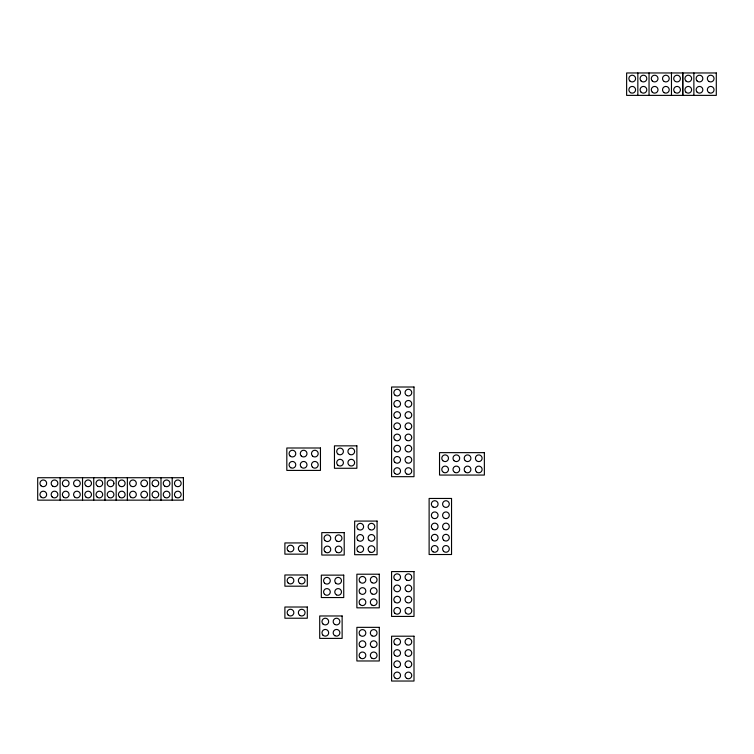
<?xml version="1.0" encoding="UTF-8"?>
<svg xmlns="http://www.w3.org/2000/svg" width="754" height="754" viewBox="0 0 754 754"><rect width="100%" height="100%" fill="white"/><g stroke="black" fill="none" stroke-linecap="round" stroke-linejoin="round"><path stroke-width="1.13" d="M149.792 500.147L149.792 477.725M160.998 500.147L160.998 477.725M693.878 72.968L693.878 95.381M682.851 72.968L682.851 95.381M682.672 72.968L682.672 95.381M671.465 72.968L671.465 95.381M649.043 72.968L649.043 95.381M637.837 72.968L637.837 95.381M172.204 477.725L172.204 500.147M127.369 477.725L127.369 500.147M116.163 477.725L116.163 500.147M104.957 477.725L104.957 500.147M93.741 477.725L93.741 500.147M82.535 477.725L82.535 500.147M60.122 477.725L60.122 500.147M113.92 483.333A3.365 3.365 0 0 1 110.565 486.688A3.365 3.365 0 0 1 107.2 483.342A3.365 3.365 0 0 1 110.546 479.968A3.365 3.365 0 0 1 113.92 483.314M716.3 72.968L626.631 72.968L626.631 95.381L716.3 95.381L716.3 72.968M414.003 387.009L391.58 387.009L391.58 476.679L414.003 476.679L414.003 387.009M356.878 445.85L334.456 445.85L334.456 468.272L356.878 468.272L356.878 445.85M320.45 447.999L286.822 447.999L286.822 470.411L320.45 470.411L320.45 447.999M484.37 452.645L439.535 452.645L439.535 475.058L484.37 475.058L484.37 452.645M183.41 477.725L37.7 477.725L37.7 500.147L183.41 500.147L183.41 477.725M451.542 498.46L429.12 498.46L429.12 554.51L451.542 554.51L451.542 498.46M377.075 521.08L354.653 521.08L354.653 554.708L377.075 554.708L377.075 521.08M344.21 532.616L321.788 532.616L321.788 555.038L344.21 555.038L344.21 532.616M307.312 542.937L284.889 542.937L284.889 554.152L307.312 554.152L307.312 542.937M414.003 571.589L391.58 571.589L391.58 616.423L414.003 616.423L414.003 571.589M379.3 574.209L356.878 574.209L356.878 607.837L379.3 607.837L379.3 574.209M307.312 574.982L284.889 574.982L284.889 586.188L307.312 586.188L307.312 574.982M343.739 575.132L321.317 575.132L321.317 597.545L343.739 597.545L343.739 575.132M307.312 607.017L284.889 607.017L284.889 618.223L307.312 618.223L307.312 607.017M342.127 615.971L319.715 615.971L319.715 638.393L342.127 638.393L342.127 615.971M379.3 627.347L356.878 627.347L356.878 660.975L379.3 660.975L379.3 627.347M414.003 636.197L391.58 636.197L391.58 681.032L414.003 681.032L414.003 636.197M85.767 485.708A3.365 3.365 0 0 0 91.385 484.191A3.365 3.365 0 0 0 87.266 480.081A3.365 3.365 0 0 0 85.767 485.708M85.767 496.924A3.365 3.365 0 0 0 91.385 495.397A3.365 3.365 0 0 0 87.266 491.297A3.365 3.365 0 0 0 85.767 496.924M336.454 594.859A3.365 3.365 0 0 0 341.496 591.947A3.365 3.365 0 0 0 336.454 589.034A3.365 3.365 0 0 0 336.454 594.859M324.559 583.115A3.365 3.365 0 0 0 330.177 581.598A3.365 3.365 0 0 0 326.048 577.489A3.365 3.365 0 0 0 324.559 583.115M335.756 583.115A3.365 3.365 0 0 0 341.383 581.607A3.365 3.365 0 0 0 337.264 577.489A3.365 3.365 0 0 0 335.756 583.115M324.559 594.322A3.365 3.365 0 0 0 330.177 592.804A3.365 3.365 0 0 0 326.048 588.704A3.365 3.365 0 0 0 324.559 594.322M394.823 677.808A3.365 3.365 0 0 0 400.44 676.291A3.365 3.365 0 0 0 396.312 672.182A3.365 3.365 0 0 0 394.823 677.808M406.717 678.346A3.365 3.365 0 0 0 411.759 675.433A3.365 3.365 0 0 0 406.717 672.521A3.365 3.365 0 0 0 406.717 678.346M406.02 655.396A3.365 3.365 0 0 0 411.646 653.888A3.365 3.365 0 0 0 407.528 649.769A3.365 3.365 0 0 0 406.02 655.396M394.823 655.396A3.365 3.365 0 0 0 400.44 653.869A3.365 3.365 0 0 0 396.312 649.769A3.365 3.365 0 0 0 394.823 655.396M406.717 644.717A3.365 3.365 0 0 0 411.759 641.805A3.365 3.365 0 0 0 406.717 638.892A3.365 3.365 0 0 0 406.717 644.717M394.823 644.189A3.365 3.365 0 0 0 400.44 642.662A3.365 3.365 0 0 0 396.312 638.563A3.365 3.365 0 0 0 394.823 644.189M406.717 667.139A3.365 3.365 0 0 0 411.759 664.227A3.365 3.365 0 0 0 406.717 661.315A3.365 3.365 0 0 0 406.717 667.139M394.823 666.602A3.365 3.365 0 0 0 400.44 665.085A3.365 3.365 0 0 0 396.312 660.975A3.365 3.365 0 0 0 394.823 666.602M394.823 601.994A3.365 3.365 0 0 0 400.44 600.467A3.365 3.365 0 0 0 396.312 596.367A3.365 3.365 0 0 0 394.823 601.994M406.717 602.521A3.365 3.365 0 0 0 411.759 599.609A3.365 3.365 0 0 0 406.717 596.697A3.365 3.365 0 0 0 406.717 602.521M406.717 591.315A3.365 3.365 0 0 0 411.759 588.403A3.365 3.365 0 0 0 406.717 585.49A3.365 3.365 0 0 0 406.717 591.315M406.717 580.109A3.365 3.365 0 0 0 411.759 577.196A3.365 3.365 0 0 0 406.717 574.284A3.365 3.365 0 0 0 406.717 580.109M394.823 579.572A3.365 3.365 0 0 0 400.44 578.054A3.365 3.365 0 0 0 396.312 573.945A3.365 3.365 0 0 0 394.823 579.572M394.823 613.2A3.365 3.365 0 0 0 400.44 611.683A3.365 3.365 0 0 0 396.312 607.573A3.365 3.365 0 0 0 394.823 613.2M406.02 613.2A3.365 3.365 0 0 0 411.646 611.692A3.365 3.365 0 0 0 407.528 607.573A3.365 3.365 0 0 0 406.02 613.2M400.553 588.393A3.365 3.365 0 0 0 397.188 585.038A3.365 3.365 0 0 0 393.824 588.412A3.365 3.365 0 0 0 397.188 591.767A3.365 3.365 0 0 0 400.553 588.393M372.014 605.151A3.365 3.365 0 0 0 377.057 602.239A3.365 3.365 0 0 0 372.014 599.326A3.365 3.365 0 0 0 372.014 605.151M360.11 604.614A3.365 3.365 0 0 0 365.728 603.096A3.365 3.365 0 0 0 361.609 598.987A3.365 3.365 0 0 0 360.11 604.614M360.11 593.407A3.365 3.365 0 0 0 365.728 591.881A3.365 3.365 0 0 0 361.609 587.781A3.365 3.365 0 0 0 360.11 593.407M360.11 582.201A3.365 3.365 0 0 0 365.728 580.674A3.365 3.365 0 0 0 361.609 576.574A3.365 3.365 0 0 0 360.11 582.201M372.014 582.729A3.365 3.365 0 0 0 377.057 579.817A3.365 3.365 0 0 0 372.014 576.904A3.365 3.365 0 0 0 372.014 582.729M372.014 593.935A3.365 3.365 0 0 0 377.057 591.023A3.365 3.365 0 0 0 372.014 588.111A3.365 3.365 0 0 0 372.014 593.935M360.11 657.752A3.365 3.365 0 0 0 365.728 656.225A3.365 3.365 0 0 0 361.609 652.125A3.365 3.365 0 0 0 360.11 657.752M372.014 658.28A3.365 3.365 0 0 0 377.057 655.367A3.365 3.365 0 0 0 372.014 652.455A3.365 3.365 0 0 0 372.014 658.28M360.11 635.33A3.365 3.365 0 0 0 365.728 633.812A3.365 3.365 0 0 0 361.609 629.703A3.365 3.365 0 0 0 360.11 635.33M372.014 635.858A3.365 3.365 0 0 0 377.057 632.945A3.365 3.365 0 0 0 372.014 630.033A3.365 3.365 0 0 0 372.014 635.858M372.014 647.073A3.365 3.365 0 0 0 377.057 644.161A3.365 3.365 0 0 0 372.014 641.249A3.365 3.365 0 0 0 372.014 647.073M360.11 646.536A3.365 3.365 0 0 0 365.728 645.019A3.365 3.365 0 0 0 361.609 640.909A3.365 3.365 0 0 0 360.11 646.536M697.12 92.158A3.365 3.365 0 0 0 702.737 90.64A3.365 3.365 0 0 0 698.609 86.531A3.365 3.365 0 0 0 697.12 92.158M709.014 92.685A3.365 3.365 0 0 0 714.057 89.773A3.365 3.365 0 0 0 709.014 86.861A3.365 3.365 0 0 0 709.014 92.685M697.12 80.951A3.365 3.365 0 0 0 702.737 79.424A3.365 3.365 0 0 0 698.609 75.325A3.365 3.365 0 0 0 697.12 80.951M709.014 81.479A3.365 3.365 0 0 0 714.057 78.567A3.365 3.365 0 0 0 709.014 75.654A3.365 3.365 0 0 0 709.014 81.479M652.285 92.158A3.365 3.365 0 0 0 657.903 90.64A3.365 3.365 0 0 0 653.775 86.531A3.365 3.365 0 0 0 652.285 92.158M664.18 92.685A3.365 3.365 0 0 0 669.222 89.773A3.365 3.365 0 0 0 664.18 86.861A3.365 3.365 0 0 0 664.18 92.685M652.285 80.951A3.365 3.365 0 0 0 657.903 79.424A3.365 3.365 0 0 0 653.775 75.325A3.365 3.365 0 0 0 652.285 80.951M664.18 81.479A3.365 3.365 0 0 0 669.222 78.567A3.365 3.365 0 0 0 664.18 75.654A3.365 3.365 0 0 0 664.18 81.479M96.983 496.924A3.365 3.365 0 0 0 102.601 495.397A3.365 3.365 0 0 0 98.472 491.297A3.365 3.365 0 0 0 96.983 496.924M97.671 486.245A3.365 3.365 0 0 0 102.714 483.333A3.365 3.365 0 0 0 97.671 480.421A3.365 3.365 0 0 0 97.671 486.245M141.809 496.914A3.365 3.365 0 0 0 147.435 495.406A3.365 3.365 0 0 0 143.317 491.288A3.365 3.365 0 0 0 141.809 496.914M130.602 496.924A3.365 3.365 0 0 0 136.22 495.397A3.365 3.365 0 0 0 132.101 491.297A3.365 3.365 0 0 0 130.602 496.924M130.602 485.708A3.365 3.365 0 0 0 136.22 484.191A3.365 3.365 0 0 0 132.101 480.081A3.365 3.365 0 0 0 130.602 485.708M142.506 486.245A3.365 3.365 0 0 0 147.548 483.333A3.365 3.365 0 0 0 142.506 480.421A3.365 3.365 0 0 0 142.506 486.245M153.024 485.717A3.365 3.365 0 0 0 158.642 484.191A3.365 3.365 0 0 0 154.513 480.091A3.365 3.365 0 0 0 153.024 485.717M153.712 497.451A3.365 3.365 0 0 0 158.755 494.539A3.365 3.365 0 0 0 153.712 491.627A3.365 3.365 0 0 0 153.712 497.451M164.919 497.451A3.365 3.365 0 0 0 169.961 494.539A3.365 3.365 0 0 0 164.919 491.627A3.365 3.365 0 0 0 164.919 497.451M164.919 486.245A3.365 3.365 0 0 0 169.961 483.333A3.365 3.365 0 0 0 164.919 480.421A3.365 3.365 0 0 0 164.919 486.245M334.842 635.697A3.365 3.365 0 0 0 339.884 632.785A3.365 3.365 0 0 0 334.842 629.873A3.365 3.365 0 0 0 334.842 635.697M322.948 635.17A3.365 3.365 0 0 0 328.565 633.643A3.365 3.365 0 0 0 324.437 629.543A3.365 3.365 0 0 0 322.948 635.17M322.948 623.954A3.365 3.365 0 0 0 328.565 622.436A3.365 3.365 0 0 0 324.437 618.327A3.365 3.365 0 0 0 322.948 623.954M334.842 624.491A3.365 3.365 0 0 0 339.884 621.579A3.365 3.365 0 0 0 334.842 618.666A3.365 3.365 0 0 0 334.842 624.491M108.878 497.451A3.365 3.365 0 0 0 113.92 494.539A3.365 3.365 0 0 0 108.878 491.627A3.365 3.365 0 0 0 108.878 497.451M40.933 496.924A3.365 3.365 0 0 0 46.55 495.397A3.365 3.365 0 0 0 42.422 491.297A3.365 3.365 0 0 0 40.933 496.924M52.139 496.914A3.365 3.365 0 0 0 57.766 495.406A3.365 3.365 0 0 0 53.647 491.288A3.365 3.365 0 0 0 52.139 496.914M40.933 485.708A3.365 3.365 0 0 0 46.55 484.191A3.365 3.365 0 0 0 42.422 480.081A3.365 3.365 0 0 0 40.933 485.708M52.837 486.245A3.365 3.365 0 0 0 57.879 483.333A3.365 3.365 0 0 0 52.837 480.421A3.365 3.365 0 0 0 52.837 486.245M63.355 496.924A3.365 3.365 0 0 0 68.972 495.397A3.365 3.365 0 0 0 64.844 491.297A3.365 3.365 0 0 0 63.355 496.924M74.552 496.914A3.365 3.365 0 0 0 80.178 495.406A3.365 3.365 0 0 0 76.06 491.288A3.365 3.365 0 0 0 74.552 496.914M63.355 485.708A3.365 3.365 0 0 0 68.972 484.191A3.365 3.365 0 0 0 64.844 480.081A3.365 3.365 0 0 0 63.355 485.708M75.249 486.245A3.365 3.365 0 0 0 80.292 483.333A3.365 3.365 0 0 0 75.249 480.421A3.365 3.365 0 0 0 75.249 486.245M175.446 485.717A3.365 3.365 0 0 0 181.064 484.191A3.365 3.365 0 0 0 176.926 480.091A3.365 3.365 0 0 0 175.446 485.717M175.428 496.914A3.365 3.365 0 0 0 181.054 495.406A3.365 3.365 0 0 0 176.936 491.288A3.365 3.365 0 0 0 175.428 496.914M119.386 496.914A3.365 3.365 0 0 0 125.013 495.406A3.365 3.365 0 0 0 120.894 491.288A3.365 3.365 0 0 0 119.386 496.914M119.396 485.717A3.365 3.365 0 0 0 125.013 484.191A3.365 3.365 0 0 0 120.885 480.091A3.365 3.365 0 0 0 119.396 485.717M301.261 467.188A3.365 3.365 0 0 0 306.887 465.68A3.365 3.365 0 0 0 302.769 461.561A3.365 3.365 0 0 0 301.261 467.188M312.467 467.188A3.365 3.365 0 0 0 318.094 465.68A3.365 3.365 0 0 0 313.975 461.561A3.365 3.365 0 0 0 312.467 467.188M301.27 455.982A3.365 3.365 0 0 0 306.887 454.455A3.365 3.365 0 0 0 302.759 450.355A3.365 3.365 0 0 0 301.27 455.982M312.476 455.982A3.365 3.365 0 0 0 318.094 454.455A3.365 3.365 0 0 0 313.966 450.355A3.365 3.365 0 0 0 312.476 455.982M290.064 455.982A3.365 3.365 0 0 0 295.681 454.455A3.365 3.365 0 0 0 291.544 450.355A3.365 3.365 0 0 0 290.064 455.982M290.742 467.716A3.365 3.365 0 0 0 295.785 464.803A3.365 3.365 0 0 0 290.742 461.891A3.365 3.365 0 0 0 290.742 467.716M349.592 465.576A3.365 3.365 0 0 0 354.634 462.664A3.365 3.365 0 0 0 349.592 459.752A3.365 3.365 0 0 0 349.592 465.576M337.688 465.048A3.365 3.365 0 0 0 343.306 463.522A3.365 3.365 0 0 0 339.187 459.422A3.365 3.365 0 0 0 337.688 465.048M337.688 453.833A3.365 3.365 0 0 0 343.306 452.315A3.365 3.365 0 0 0 339.187 448.206A3.365 3.365 0 0 0 337.688 453.833M349.592 454.37A3.365 3.365 0 0 0 354.634 451.457A3.365 3.365 0 0 0 349.592 448.545A3.365 3.365 0 0 0 349.592 454.37M394.823 473.455A3.365 3.365 0 0 0 400.44 471.929A3.365 3.365 0 0 0 396.312 467.829A3.365 3.365 0 0 0 394.823 473.455M406.717 473.983A3.365 3.365 0 0 0 411.759 471.071A3.365 3.365 0 0 0 406.717 468.159A3.365 3.365 0 0 0 406.717 473.983M394.823 451.033A3.365 3.365 0 0 0 400.44 449.516A3.365 3.365 0 0 0 396.312 445.407A3.365 3.365 0 0 0 394.823 451.033M406.717 451.571A3.365 3.365 0 0 0 411.759 448.658A3.365 3.365 0 0 0 406.717 445.746A3.365 3.365 0 0 0 406.717 451.571M394.823 462.249A3.365 3.365 0 0 0 400.44 460.722A3.365 3.365 0 0 0 396.312 456.622A3.365 3.365 0 0 0 394.823 462.249M406.717 462.777A3.365 3.365 0 0 0 411.759 459.865A3.365 3.365 0 0 0 406.717 456.952A3.365 3.365 0 0 0 406.717 462.777M406.717 440.355A3.365 3.365 0 0 0 411.759 437.443A3.365 3.365 0 0 0 406.717 434.53A3.365 3.365 0 0 0 406.717 440.355M394.823 439.827A3.365 3.365 0 0 0 400.44 438.31A3.365 3.365 0 0 0 396.312 434.2A3.365 3.365 0 0 0 394.823 439.827M394.823 394.992A3.365 3.365 0 0 0 400.44 393.475A3.365 3.365 0 0 0 396.312 389.366A3.365 3.365 0 0 0 394.823 394.992M394.823 428.621A3.365 3.365 0 0 0 400.44 427.094A3.365 3.365 0 0 0 396.312 422.994A3.365 3.365 0 0 0 394.823 428.621M406.717 429.149A3.365 3.365 0 0 0 411.759 426.236A3.365 3.365 0 0 0 406.717 423.324A3.365 3.365 0 0 0 406.717 429.149M406.717 406.736A3.365 3.365 0 0 0 411.759 403.824A3.365 3.365 0 0 0 406.717 400.911A3.365 3.365 0 0 0 406.717 406.736M394.823 406.199A3.365 3.365 0 0 0 400.44 404.681A3.365 3.365 0 0 0 396.312 400.572A3.365 3.365 0 0 0 394.823 406.199M406.717 417.942A3.365 3.365 0 0 0 411.759 415.03A3.365 3.365 0 0 0 406.717 412.118A3.365 3.365 0 0 0 406.717 417.942M394.823 417.414A3.365 3.365 0 0 0 400.44 415.888A3.365 3.365 0 0 0 396.312 411.788A3.365 3.365 0 0 0 394.823 417.414M406.717 395.52A3.365 3.365 0 0 0 411.759 392.608A3.365 3.365 0 0 0 406.717 389.695A3.365 3.365 0 0 0 406.717 395.52M476.396 460.628A3.365 3.365 0 0 0 482.013 459.101A3.365 3.365 0 0 0 477.885 455.001A3.365 3.365 0 0 0 476.396 460.628M465.171 471.834A3.365 3.365 0 0 0 470.798 470.326A3.365 3.365 0 0 0 466.679 466.208A3.365 3.365 0 0 0 465.171 471.834M442.768 460.628A3.365 3.365 0 0 0 448.385 459.101A3.365 3.365 0 0 0 444.257 455.001A3.365 3.365 0 0 0 442.768 460.628M443.456 472.362A3.365 3.365 0 0 0 448.498 469.45A3.365 3.365 0 0 0 443.456 466.538A3.365 3.365 0 0 0 443.456 472.362M465.19 460.628A3.365 3.365 0 0 0 470.807 459.101A3.365 3.365 0 0 0 466.669 455.001A3.365 3.365 0 0 0 465.19 460.628M453.974 460.628A3.365 3.365 0 0 0 459.591 459.101A3.365 3.365 0 0 0 455.463 455.001A3.365 3.365 0 0 0 453.974 460.628M454.662 472.362A3.365 3.365 0 0 0 459.704 469.45A3.365 3.365 0 0 0 454.662 466.538A3.365 3.365 0 0 0 454.662 472.362M476.387 471.834A3.365 3.365 0 0 0 482.013 470.326A3.365 3.365 0 0 0 477.895 466.208A3.365 3.365 0 0 0 476.387 471.834M641.07 92.158A3.365 3.365 0 0 0 646.696 90.64A3.365 3.365 0 0 0 642.568 86.531A3.365 3.365 0 0 0 641.07 92.158M641.07 80.951A3.365 3.365 0 0 0 646.696 79.424A3.365 3.365 0 0 0 642.568 75.325A3.365 3.365 0 0 0 641.07 80.951M674.689 92.158A3.365 3.365 0 0 0 680.315 90.65A3.365 3.365 0 0 0 676.197 86.531A3.365 3.365 0 0 0 674.689 92.158M675.386 81.479A3.365 3.365 0 0 0 680.428 78.567A3.365 3.365 0 0 0 675.386 75.654A3.365 3.365 0 0 0 675.386 81.479M629.863 80.951A3.365 3.365 0 0 0 635.481 79.424A3.365 3.365 0 0 0 631.352 75.325A3.365 3.365 0 0 0 629.863 80.951M630.551 92.685A3.365 3.365 0 0 0 635.594 89.773A3.365 3.365 0 0 0 630.551 86.861A3.365 3.365 0 0 0 630.551 92.685M685.914 80.951A3.365 3.365 0 0 0 691.531 79.424A3.365 3.365 0 0 0 687.403 75.325A3.365 3.365 0 0 0 685.914 80.951M685.904 92.158A3.365 3.365 0 0 0 691.522 90.65A3.365 3.365 0 0 0 687.412 86.531A3.365 3.365 0 0 0 685.904 92.158M432.353 517.659A3.365 3.365 0 0 0 437.97 516.151A3.365 3.365 0 0 0 433.852 512.032A3.365 3.365 0 0 0 432.353 517.659M443.569 517.659A3.365 3.365 0 0 0 449.186 516.132A3.365 3.365 0 0 0 445.058 512.032A3.365 3.365 0 0 0 443.569 517.659M432.353 528.865A3.365 3.365 0 0 0 437.97 527.357A3.365 3.365 0 0 0 433.852 523.238A3.365 3.365 0 0 0 432.353 528.865M443.569 528.865A3.365 3.365 0 0 0 449.186 527.348A3.365 3.365 0 0 0 445.058 523.238A3.365 3.365 0 0 0 443.569 528.865M443.569 540.071A3.365 3.365 0 0 0 449.186 538.554A3.365 3.365 0 0 0 445.058 534.445A3.365 3.365 0 0 0 443.569 540.071M432.353 540.071A3.365 3.365 0 0 0 437.97 538.563A3.365 3.365 0 0 0 433.852 534.445A3.365 3.365 0 0 0 432.353 540.071M443.569 551.287A3.365 3.365 0 0 0 449.186 549.76A3.365 3.365 0 0 0 445.058 545.66A3.365 3.365 0 0 0 443.569 551.287M433.041 551.815A3.365 3.365 0 0 0 438.093 548.903A3.365 3.365 0 0 0 433.041 545.99A3.365 3.365 0 0 0 433.041 551.815M443.569 506.452A3.365 3.365 0 0 0 449.186 504.926A3.365 3.365 0 0 0 445.058 500.826A3.365 3.365 0 0 0 443.569 506.452M433.041 506.98A3.365 3.365 0 0 0 438.093 504.068A3.365 3.365 0 0 0 433.041 501.156A3.365 3.365 0 0 0 433.041 506.98M325.031 551.815A3.365 3.365 0 0 0 330.648 550.288A3.365 3.365 0 0 0 326.52 546.188A3.365 3.365 0 0 0 325.031 551.815M336.925 552.343A3.365 3.365 0 0 0 341.967 549.43A3.365 3.365 0 0 0 336.925 546.518A3.365 3.365 0 0 0 336.925 552.343M325.031 540.599A3.365 3.365 0 0 0 330.648 539.082A3.365 3.365 0 0 0 326.52 534.972A3.365 3.365 0 0 0 325.031 540.599M336.925 541.136A3.365 3.365 0 0 0 341.967 538.224A3.365 3.365 0 0 0 336.925 535.312A3.365 3.365 0 0 0 336.925 541.136M357.886 529.063A3.365 3.365 0 0 0 363.503 527.546A3.365 3.365 0 0 0 359.375 523.436A3.365 3.365 0 0 0 357.886 529.063M369.092 540.269A3.365 3.365 0 0 0 374.719 538.761A3.365 3.365 0 0 0 370.6 534.643A3.365 3.365 0 0 0 369.092 540.269M369.79 529.6A3.365 3.365 0 0 0 374.832 526.688A3.365 3.365 0 0 0 369.79 523.776A3.365 3.365 0 0 0 369.79 529.6M357.886 540.279A3.365 3.365 0 0 0 363.503 538.752A3.365 3.365 0 0 0 359.375 534.652A3.365 3.365 0 0 0 357.886 540.279M369.79 552.013A3.365 3.365 0 0 0 374.832 549.101A3.365 3.365 0 0 0 369.79 546.188A3.365 3.365 0 0 0 369.79 552.013M357.886 551.485A3.365 3.365 0 0 0 363.503 549.958A3.365 3.365 0 0 0 359.375 545.858A3.365 3.365 0 0 0 357.886 551.485M288.132 615A3.365 3.365 0 0 0 293.749 613.483A3.365 3.365 0 0 0 289.621 609.373A3.365 3.365 0 0 0 288.132 615M300.026 615.537A3.365 3.365 0 0 0 305.068 612.625A3.365 3.365 0 0 0 300.026 609.713A3.365 3.365 0 0 0 300.026 615.537M288.132 582.965A3.365 3.365 0 0 0 293.749 581.447A3.365 3.365 0 0 0 289.621 577.338A3.365 3.365 0 0 0 288.132 582.965M300.026 583.492A3.365 3.365 0 0 0 305.068 580.58A3.365 3.365 0 0 0 300.026 577.668A3.365 3.365 0 0 0 300.026 583.492M288.132 550.929A3.365 3.365 0 0 0 293.749 549.402A3.365 3.365 0 0 0 289.621 545.302A3.365 3.365 0 0 0 288.132 550.929M300.026 551.457A3.365 3.365 0 0 0 305.068 548.544A3.365 3.365 0 0 0 300.026 545.632A3.365 3.365 0 0 0 300.026 551.457"/></g></svg>
